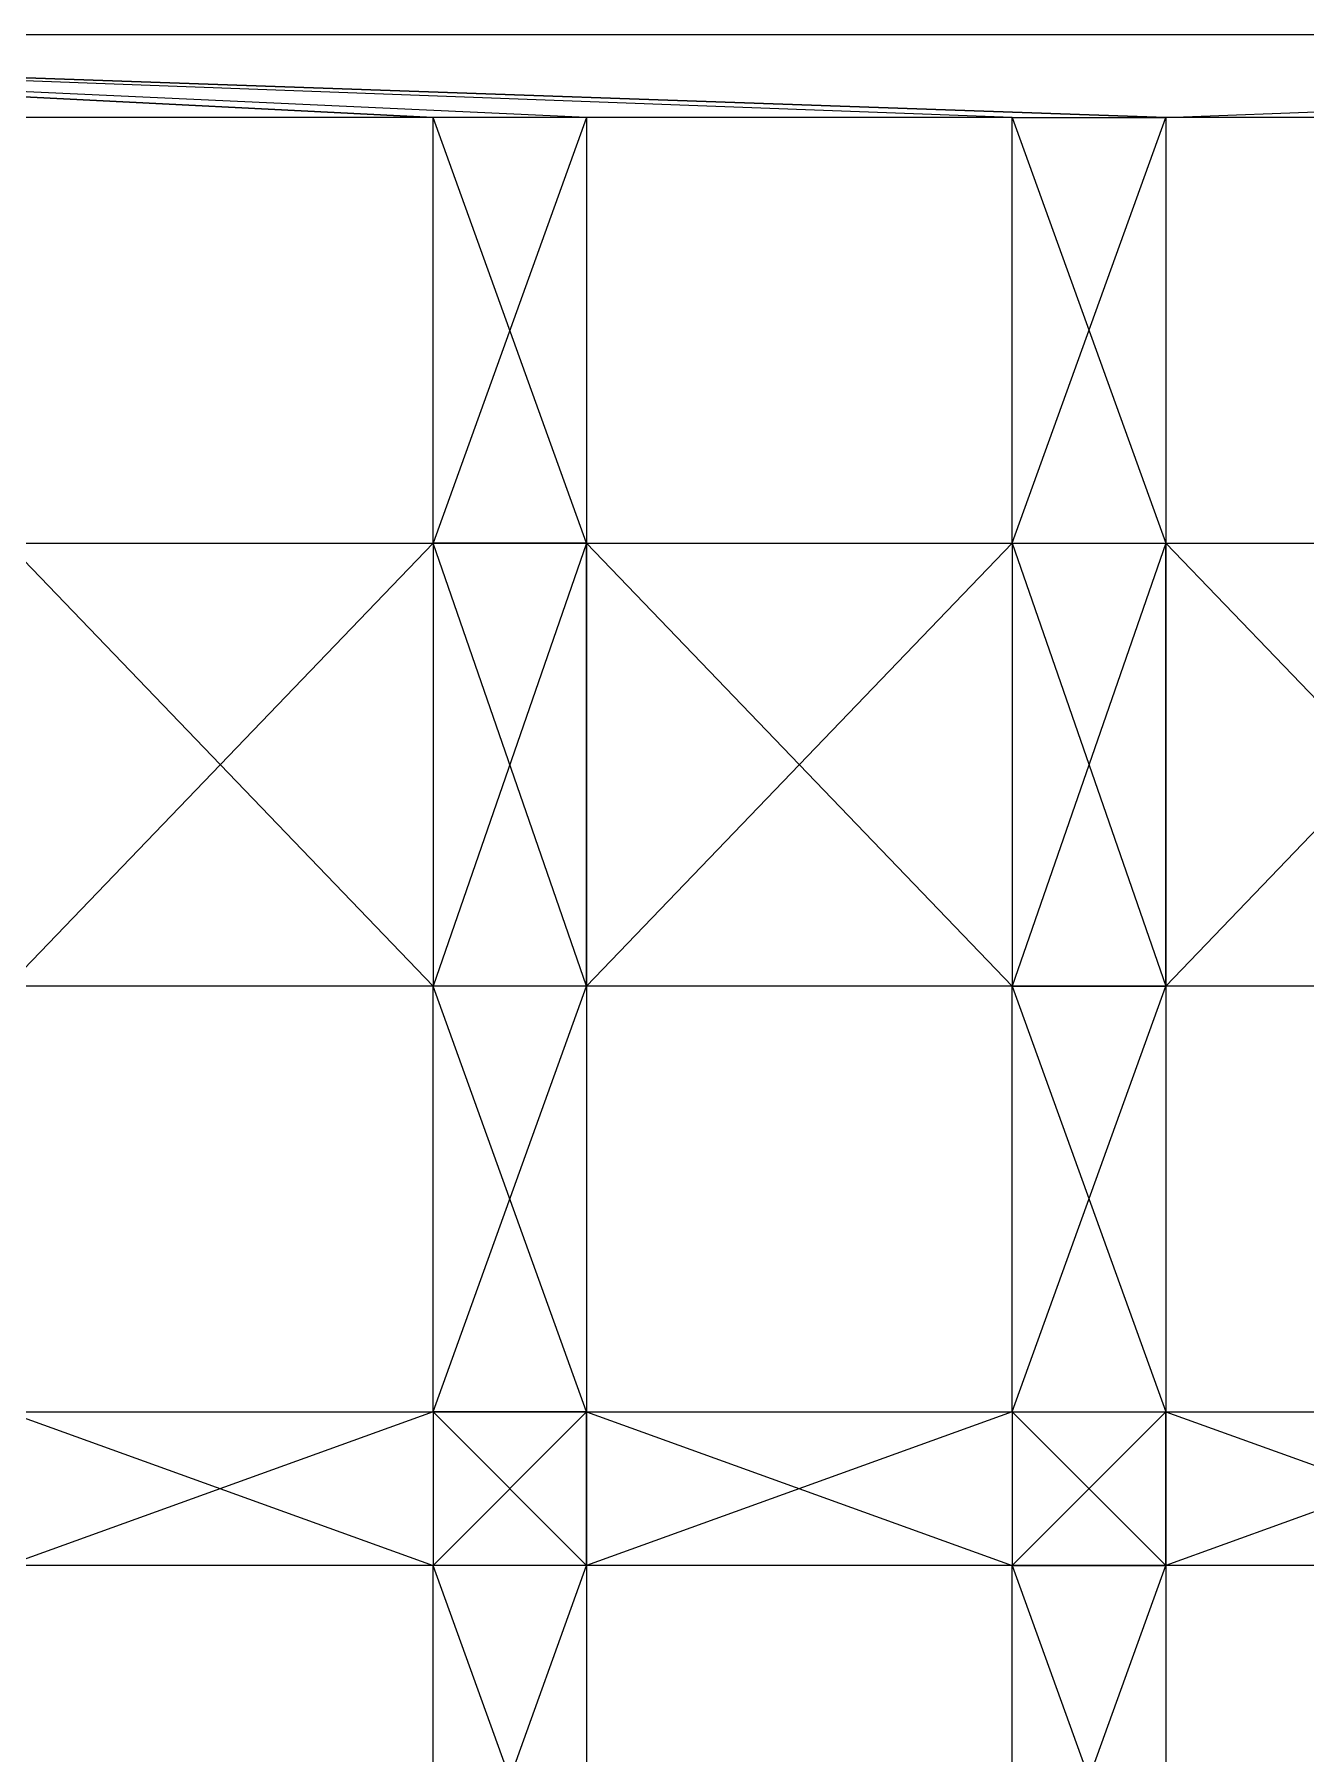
# Model space of a CAD drawing. Extents: x 0 to 157, y -131 to -5.
# Drawn here: x 44.9 to 85.2, y -59.2 to -4.6 of the extents above; entities that cross this region are included whole.
import ezdxf

# ---------------------------------------------------------------- set-up
doc = ezdxf.new("R2010")
doc.units = 0
doc.layers.add('NewKeebPlate_v2001', color=7, linetype='CONTINUOUS')

msp = doc.modelspace()

# ---------------------------------------------------------------- linework, layer by layer
at = {"layer": 'NewKeebPlate_v2001'}
for p, q in [((4.83269, -4.62484), (80.7394, -7.25754)), ((75.8696, -7.25754), (4.83269, -4.62484)), ((62.3689, -7.25754), (4.83269, -4.62484)), ((75.8696, -7.25754), (4.83269, -4.62484)), ((57.4991, -7.25754), (4.83269, -4.62484)), ((62.3689, -7.25754), (4.83269, -4.62484)), ((57.4991, -7.25754), (4.83269, -4.62484)), ((4.83269, -4.62484), (80.7394, -7.25754)), ((4.83269, -4.62484), (152.265, -4.62484)), ((4.83269, -4.62484), (152.265, -4.62484)), ((4.83269, -4.62484), (152.265, -4.62484, 1.5)), ((4.83269, -4.62484, 1.5), (152.265, -4.62484, 1.5)), ((4.83269, -4.62484), (152.265, -4.62484, 1.5)), ((4.83269, -4.62484, 1.5), (57.4991, -7.25754, 1.5)), ((62.3689, -7.25754, 1.5), (4.83269, -4.62484, 1.5)), ((75.8696, -7.25754, 1.5), (4.83269, -4.62484, 1.5)), ((62.3689, -7.25754, 1.5), (4.83269, -4.62484, 1.5)), ((80.7394, -7.25754, 1.5), (4.83269, -4.62484, 1.5)), ((75.8696, -7.25754, 1.5), (4.83269, -4.62484, 1.5)), ((4.83269, -4.62484, 1.5), (152.265, -4.62484, 1.5)), ((80.7394, -7.25754, 1.5), (4.83269, -4.62484, 1.5)), ((4.83269, -4.62484, 1.5), (57.4991, -7.25754, 1.5)), ((80.7394, -7.25754), (152.265, -4.62484)), ((80.7394, -7.25754), (152.265, -4.62484)), ((80.7394, -7.25754, 1.5), (152.265, -4.62484, 1.5)), ((80.7394, -7.25754, 1.5), (152.265, -4.62484, 1.5)), ((57.4991, -7.25754), (43.9985, -7.25754)), ((57.4991, -7.25754), (43.9985, -7.25754)), ((57.4991, -7.25754), (43.9985, -7.25754, 1.5)), ((57.4991, -7.25754, 1.5), (43.9985, -7.25754, 1.5)), ((57.4991, -7.25754), (43.9985, -7.25754, 1.5)), ((57.4991, -7.25754, 1.5), (43.9985, -7.25754, 1.5)), ((62.3689, -7.25754), (57.4991, -7.25754)), ((57.4991, -20.7581), (57.4991, -7.25754)), ((62.3689, -7.25754), (57.4991, -7.25754)), ((62.3689, -7.25754), (57.4991, -20.7581)), ((62.3689, -7.25754), (57.4991, -20.7581)), ((57.4991, -7.25754, 1.5), (57.4991, -7.25754)), ((57.4991, -20.7581), (57.4991, -7.25754)), ((57.4991, -20.7581), (57.4991, -7.25754, 1.5)), ((57.4991, -20.7581, 1.5), (57.4991, -7.25754, 1.5)), ((57.4991, -20.7581), (57.4991, -7.25754, 1.5)), ((57.4991, -7.25754, 1.5), (57.4991, -7.25754)), ((57.4991, -20.7581, 1.5), (57.4991, -7.25754, 1.5)), ((62.3689, -20.7581, 1.5), (57.4991, -7.25754, 1.5)), ((62.3689, -7.25754, 1.5), (57.4991, -7.25754, 1.5)), ((62.3689, -20.7581, 1.5), (57.4991, -7.25754, 1.5)), ((62.3689, -7.25754, 1.5), (57.4991, -7.25754, 1.5)), ((75.8696, -7.25754), (62.3689, -7.25754)), ((62.3689, -7.25754), (62.3689, -20.7581)), ((62.3689, -7.25754), (62.3689, -20.7581)), ((62.3689, -7.25754), (62.3689, -20.7581, 1.5)), ((62.3689, -7.25754, 1.5), (62.3689, -20.7581, 1.5)), ((62.3689, -7.25754), (62.3689, -20.7581, 1.5)), ((62.3689, -7.25754), (62.3689, -7.25754, 1.5)), ((62.3689, -7.25754), (62.3689, -7.25754, 1.5)), ((75.8696, -7.25754), (62.3689, -7.25754)), ((75.8696, -7.25754), (62.3689, -7.25754, 1.5)), ((75.8696, -7.25754, 1.5), (62.3689, -7.25754, 1.5)), ((75.8696, -7.25754), (62.3689, -7.25754, 1.5)), ((62.3689, -7.25754, 1.5), (62.3689, -20.7581, 1.5)), ((75.8696, -7.25754, 1.5), (62.3689, -7.25754, 1.5)), ((75.8696, -20.7581), (80.7394, -7.25754)), ((75.8696, -7.25754), (80.7394, -7.25754)), ((75.8696, -20.7581), (80.7394, -7.25754)), ((75.8696, -20.7581), (75.8696, -7.25754)), ((75.8696, -7.25754), (80.7394, -7.25754)), ((75.8696, -7.25754, 1.5), (75.8696, -7.25754)), ((75.8696, -20.7581), (75.8696, -7.25754)), ((75.8696, -20.7581), (75.8696, -7.25754, 1.5)), ((75.8696, -20.7581, 1.5), (75.8696, -7.25754, 1.5)), ((75.8696, -20.7581), (75.8696, -7.25754, 1.5)), ((75.8696, -7.25754, 1.5), (75.8696, -7.25754)), ((75.8696, -7.25754, 1.5), (80.7394, -7.25754, 1.5)), ((75.8696, -7.25754, 1.5), (80.7394, -7.25754, 1.5)), ((75.8696, -7.25754, 1.5), (80.7394, -20.7581, 1.5)), ((75.8696, -7.25754, 1.5), (80.7394, -20.7581, 1.5)), ((75.8696, -20.7581, 1.5), (75.8696, -7.25754, 1.5)), ((94.24, -7.25754), (80.7394, -7.25754)), ((80.7394, -7.25754), (80.7394, -20.7581)), ((80.7394, -7.25754), (80.7394, -20.7581)), ((80.7394, -7.25754), (80.7394, -20.7581, 1.5)), ((80.7394, -7.25754, 1.5), (80.7394, -20.7581, 1.5)), ((80.7394, -7.25754), (80.7394, -20.7581, 1.5)), ((80.7394, -7.25754), (80.7394, -7.25754, 1.5)), ((80.7394, -7.25754), (80.7394, -7.25754, 1.5)), ((94.24, -7.25754), (80.7394, -7.25754)), ((94.24, -7.25754), (80.7394, -7.25754, 1.5)), ((94.24, -7.25754, 1.5), (80.7394, -7.25754, 1.5)), ((94.24, -7.25754), (80.7394, -7.25754, 1.5)), ((80.7394, -7.25754, 1.5), (80.7394, -20.7581, 1.5)), ((94.24, -7.25754, 1.5), (80.7394, -7.25754, 1.5)), ((43.9985, -34.8132), (57.4991, -20.7581)), ((43.9985, -20.7581), (57.4991, -20.7581)), ((43.9985, -34.8132), (57.4991, -20.7581)), ((43.9985, -20.7581), (57.4991, -20.7581)), ((43.9985, -20.7581), (57.4991, -20.7581, 1.5)), ((43.9985, -20.7581, 1.5), (57.4991, -20.7581, 1.5)), ((43.9985, -20.7581), (57.4991, -20.7581, 1.5)), ((57.4991, -34.8132, 1.5), (43.9985, -20.7581, 1.5)), ((43.9985, -20.7581, 1.5), (57.4991, -20.7581, 1.5)), ((57.4991, -34.8132, 1.5), (43.9985, -20.7581, 1.5)), ((57.4991, -20.7581), (57.4991, -34.8132)), ((62.3689, -20.7581), (57.4991, -34.8132)), ((57.4991, -20.7581), (57.4991, -34.8132)), ((57.4991, -20.7581), (62.3689, -20.7581)), ((62.3689, -20.7581), (57.4991, -34.8132)), ((57.4991, -20.7581), (62.3689, -20.7581)), ((57.4991, -20.7581, 1.5), (57.4991, -20.7581)), ((57.4991, -20.7581, 1.5), (57.4991, -20.7581)), ((57.4991, -20.7581, 1.5), (57.4991, -34.8132, 1.5)), ((62.3689, -34.8132, 1.5), (57.4991, -20.7581, 1.5)), ((62.3689, -20.7581, 1.5), (57.4991, -20.7581, 1.5)), ((62.3689, -34.8132, 1.5), (57.4991, -20.7581, 1.5)), ((62.3689, -20.7581, 1.5), (57.4991, -20.7581, 1.5)), ((57.4991, -20.7581, 1.5), (57.4991, -34.8132, 1.5)), ((62.3689, -20.7581), (62.3689, -34.8132)), ((75.8696, -20.7581), (62.3689, -34.8132)), ((62.3689, -20.7581), (62.3689, -34.8132)), ((62.3689, -20.7581), (75.8696, -20.7581)), ((75.8696, -20.7581), (62.3689, -34.8132)), ((62.3689, -20.7581, 1.5), (62.3689, -20.7581)), ((62.3689, -20.7581), (75.8696, -20.7581)), ((62.3689, -20.7581), (75.8696, -20.7581, 1.5)), ((62.3689, -20.7581, 1.5), (75.8696, -20.7581, 1.5)), ((62.3689, -20.7581), (75.8696, -20.7581, 1.5)), ((62.3689, -20.7581, 1.5), (62.3689, -20.7581)), ((62.3689, -34.8132, 1.5), (62.3689, -20.7581, 1.5)), ((62.3689, -20.7581, 1.5), (75.8696, -20.7581, 1.5)), ((62.3689, -20.7581, 1.5), (75.8696, -34.8132, 1.5)), ((62.3689, -20.7581, 1.5), (75.8696, -34.8132, 1.5)), ((62.3689, -34.8132, 1.5), (62.3689, -20.7581, 1.5)), ((75.8696, -20.7581), (75.8696, -34.8132)), ((80.7394, -20.7581), (75.8696, -34.8132)), ((75.8696, -20.7581), (75.8696, -34.8132)), ((75.8696, -20.7581), (80.7394, -20.7581)), ((80.7394, -20.7581), (75.8696, -34.8132)), ((75.8696, -20.7581), (80.7394, -20.7581)), ((75.8696, -20.7581, 1.5), (75.8696, -20.7581)), ((75.8696, -20.7581, 1.5), (75.8696, -20.7581)), ((75.8696, -20.7581, 1.5), (80.7394, -20.7581, 1.5)), ((75.8696, -20.7581, 1.5), (80.7394, -20.7581, 1.5)), ((75.8696, -20.7581, 1.5), (80.7394, -34.8132, 1.5)), ((75.8696, -20.7581, 1.5), (80.7394, -34.8132, 1.5)), ((75.8696, -20.7581, 1.5), (75.8696, -34.8132, 1.5)), ((75.8696, -20.7581, 1.5), (75.8696, -34.8132, 1.5)), ((80.7394, -20.7581), (80.7394, -34.8132)), ((94.24, -20.7581), (80.7394, -34.8132)), ((80.7394, -20.7581), (80.7394, -34.8132)), ((80.7394, -20.7581), (94.24, -20.7581)), ((94.24, -20.7581), (80.7394, -34.8132)), ((80.7394, -20.7581, 1.5), (80.7394, -20.7581)), ((80.7394, -20.7581), (94.24, -20.7581)), ((80.7394, -20.7581), (94.24, -20.7581, 1.5)), ((80.7394, -20.7581, 1.5), (94.24, -20.7581, 1.5)), ((80.7394, -20.7581), (94.24, -20.7581, 1.5)), ((80.7394, -20.7581, 1.5), (80.7394, -20.7581)), ((80.7394, -34.8132, 1.5), (80.7394, -20.7581, 1.5)), ((80.7394, -20.7581, 1.5), (94.24, -20.7581, 1.5)), ((80.7394, -20.7581, 1.5), (94.24, -34.8132, 1.5)), ((80.7394, -20.7581, 1.5), (94.24, -34.8132, 1.5)), ((80.7394, -34.8132, 1.5), (80.7394, -20.7581, 1.5)), ((57.4991, -34.8132), (43.9985, -34.8132)), ((57.4991, -34.8132), (43.9985, -34.8132)), ((57.4991, -34.8132), (43.9985, -34.8132, 1.5)), ((57.4991, -34.8132, 1.5), (43.9985, -34.8132, 1.5)), ((57.4991, -34.8132), (43.9985, -34.8132, 1.5)), ((57.4991, -34.8132, 1.5), (43.9985, -34.8132, 1.5)), ((62.3689, -34.8132), (57.4991, -34.8132)), ((62.3689, -34.8132), (57.4991, -34.8132)), ((57.4991, -48.3139), (62.3689, -34.8132)), ((57.4991, -48.3139), (57.4991, -34.8132)), ((57.4991, -48.3139), (62.3689, -34.8132)), ((57.4991, -34.8132, 1.5), (57.4991, -34.8132)), ((57.4991, -48.3139), (57.4991, -34.8132)), ((57.4991, -48.3139), (57.4991, -34.8132, 1.5)), ((57.4991, -48.3139, 1.5), (57.4991, -34.8132, 1.5)), ((57.4991, -48.3139), (57.4991, -34.8132, 1.5)), ((57.4991, -34.8132, 1.5), (57.4991, -34.8132)), ((57.4991, -48.3139, 1.5), (57.4991, -34.8132, 1.5)), ((62.3689, -48.3139, 1.5), (57.4991, -34.8132, 1.5)), ((62.3689, -34.8132, 1.5), (57.4991, -34.8132, 1.5)), ((62.3689, -48.3139, 1.5), (57.4991, -34.8132, 1.5)), ((62.3689, -34.8132, 1.5), (57.4991, -34.8132, 1.5)), ((75.8696, -34.8132), (62.3689, -34.8132)), ((62.3689, -34.8132), (62.3689, -48.3139)), ((62.3689, -34.8132), (62.3689, -48.3139)), ((62.3689, -34.8132), (62.3689, -48.3139, 1.5)), ((62.3689, -34.8132, 1.5), (62.3689, -48.3139, 1.5)), ((62.3689, -34.8132), (62.3689, -48.3139, 1.5)), ((62.3689, -34.8132), (62.3689, -34.8132, 1.5)), ((62.3689, -34.8132), (62.3689, -34.8132, 1.5)), ((75.8696, -34.8132), (62.3689, -34.8132)), ((75.8696, -34.8132), (62.3689, -34.8132, 1.5)), ((75.8696, -34.8132, 1.5), (62.3689, -34.8132, 1.5)), ((75.8696, -34.8132), (62.3689, -34.8132, 1.5)), ((62.3689, -34.8132, 1.5), (62.3689, -48.3139, 1.5)), ((75.8696, -34.8132, 1.5), (62.3689, -34.8132, 1.5)), ((80.7394, -34.8132), (75.8696, -34.8132)), ((75.8696, -48.3139), (80.7394, -34.8132)), ((80.7394, -34.8132), (75.8696, -34.8132)), ((75.8696, -48.3139), (80.7394, -34.8132)), ((75.8696, -48.3139), (75.8696, -34.8132)), ((75.8696, -34.8132, 1.5), (75.8696, -34.8132)), ((75.8696, -48.3139), (75.8696, -34.8132)), ((75.8696, -48.3139), (75.8696, -34.8132, 1.5)), ((75.8696, -48.3139, 1.5), (75.8696, -34.8132, 1.5)), ((75.8696, -48.3139), (75.8696, -34.8132, 1.5)), ((75.8696, -34.8132, 1.5), (75.8696, -34.8132)), ((75.8696, -34.8132, 1.5), (80.7394, -34.8132, 1.5)), ((75.8696, -34.8132, 1.5), (80.7394, -34.8132, 1.5)), ((75.8696, -34.8132, 1.5), (80.7394, -48.3139, 1.5)), ((75.8696, -34.8132, 1.5), (80.7394, -48.3139, 1.5)), ((75.8696, -48.3139, 1.5), (75.8696, -34.8132, 1.5)), ((94.24, -34.8132), (80.7394, -34.8132)), ((80.7394, -34.8132), (80.7394, -48.3139)), ((80.7394, -34.8132), (80.7394, -48.3139)), ((80.7394, -34.8132), (80.7394, -48.3139, 1.5)), ((80.7394, -34.8132, 1.5), (80.7394, -48.3139, 1.5)), ((80.7394, -34.8132), (80.7394, -48.3139, 1.5)), ((80.7394, -34.8132), (80.7394, -34.8132, 1.5)), ((80.7394, -34.8132), (80.7394, -34.8132, 1.5)), ((94.24, -34.8132), (80.7394, -34.8132)), ((94.24, -34.8132), (80.7394, -34.8132, 1.5)), ((94.24, -34.8132, 1.5), (80.7394, -34.8132, 1.5)), ((94.24, -34.8132), (80.7394, -34.8132, 1.5)), ((80.7394, -34.8132, 1.5), (80.7394, -48.3139, 1.5)), ((94.24, -34.8132, 1.5), (80.7394, -34.8132, 1.5)), ((57.4991, -48.3139), (43.9985, -53.1837)), ((43.9985, -48.3139), (57.4991, -48.3139)), ((57.4991, -48.3139), (43.9985, -53.1837)), ((43.9985, -48.3139), (57.4991, -48.3139)), ((43.9985, -48.3139), (57.4991, -48.3139, 1.5)), ((43.9985, -48.3139, 1.5), (57.4991, -48.3139, 1.5)), ((43.9985, -48.3139), (57.4991, -48.3139, 1.5)), ((43.9985, -48.3139, 1.5), (57.4991, -48.3139, 1.5)), ((43.9985, -48.3139, 1.5), (57.4991, -53.1837, 1.5)), ((43.9985, -48.3139, 1.5), (57.4991, -53.1837, 1.5)), ((57.4991, -48.3139), (57.4991, -53.1837)), ((62.3689, -48.3139), (57.4991, -53.1837)), ((57.4991, -48.3139), (57.4991, -53.1837)), ((57.4991, -48.3139), (62.3689, -48.3139)), ((62.3689, -48.3139), (57.4991, -53.1837)), ((57.4991, -48.3139), (62.3689, -48.3139)), ((57.4991, -48.3139, 1.5), (57.4991, -48.3139)), ((57.4991, -48.3139, 1.5), (57.4991, -48.3139)), ((57.4991, -48.3139, 1.5), (57.4991, -53.1837, 1.5)), ((62.3689, -53.1837, 1.5), (57.4991, -48.3139, 1.5)), ((62.3689, -48.3139, 1.5), (57.4991, -48.3139, 1.5)), ((62.3689, -53.1837, 1.5), (57.4991, -48.3139, 1.5)), ((62.3689, -48.3139, 1.5), (57.4991, -48.3139, 1.5)), ((57.4991, -48.3139, 1.5), (57.4991, -53.1837, 1.5)), ((62.3689, -48.3139), (62.3689, -53.1837)), ((75.8696, -48.3139), (62.3689, -53.1837)), ((62.3689, -48.3139), (62.3689, -53.1837)), ((62.3689, -48.3139), (75.8696, -48.3139)), ((75.8696, -48.3139), (62.3689, -53.1837)), ((62.3689, -48.3139, 1.5), (62.3689, -48.3139)), ((62.3689, -48.3139), (75.8696, -48.3139)), ((62.3689, -48.3139), (75.8696, -48.3139, 1.5)), ((62.3689, -48.3139, 1.5), (75.8696, -48.3139, 1.5)), ((62.3689, -48.3139), (75.8696, -48.3139, 1.5)), ((62.3689, -48.3139, 1.5), (62.3689, -48.3139)), ((62.3689, -53.1837, 1.5), (62.3689, -48.3139, 1.5)), ((62.3689, -48.3139, 1.5), (75.8696, -48.3139, 1.5)), ((62.3689, -48.3139, 1.5), (75.8696, -53.1837, 1.5)), ((62.3689, -48.3139, 1.5), (75.8696, -53.1837, 1.5)), ((62.3689, -53.1837, 1.5), (62.3689, -48.3139, 1.5)), ((75.8696, -48.3139), (75.8696, -53.1837)), ((80.7394, -48.3139), (75.8696, -53.1837)), ((75.8696, -48.3139), (75.8696, -53.1837)), ((75.8696, -48.3139), (80.7394, -48.3139)), ((80.7394, -48.3139), (75.8696, -53.1837)), ((75.8696, -48.3139), (80.7394, -48.3139)), ((75.8696, -48.3139, 1.5), (75.8696, -48.3139)), ((75.8696, -48.3139, 1.5), (75.8696, -48.3139)), ((75.8696, -48.3139, 1.5), (80.7394, -48.3139, 1.5)), ((75.8696, -48.3139, 1.5), (80.7394, -48.3139, 1.5)), ((75.8696, -48.3139, 1.5), (80.7394, -53.1837, 1.5)), ((75.8696, -48.3139, 1.5), (80.7394, -53.1837, 1.5)), ((75.8696, -48.3139, 1.5), (75.8696, -53.1837, 1.5)), ((75.8696, -48.3139, 1.5), (75.8696, -53.1837, 1.5)), ((80.7394, -48.3139), (80.7394, -53.1837)), ((94.24, -48.3139), (80.7394, -53.1837)), ((80.7394, -48.3139), (80.7394, -53.1837)), ((80.7394, -48.3139), (94.24, -48.3139)), ((94.24, -48.3139), (80.7394, -53.1837)), ((80.7394, -48.3139, 1.5), (80.7394, -48.3139)), ((80.7394, -48.3139), (94.24, -48.3139)), ((80.7394, -48.3139), (94.24, -48.3139, 1.5)), ((80.7394, -48.3139, 1.5), (94.24, -48.3139, 1.5)), ((80.7394, -48.3139), (94.24, -48.3139, 1.5)), ((80.7394, -48.3139, 1.5), (80.7394, -48.3139)), ((80.7394, -53.1837, 1.5), (80.7394, -48.3139, 1.5)), ((80.7394, -48.3139, 1.5), (94.24, -48.3139, 1.5)), ((80.7394, -48.3139, 1.5), (94.24, -53.1837, 1.5)), ((80.7394, -48.3139, 1.5), (94.24, -53.1837, 1.5)), ((80.7394, -53.1837, 1.5), (80.7394, -48.3139, 1.5)), ((57.4991, -53.1837), (43.9985, -53.1837)), ((57.4991, -53.1837), (43.9985, -53.1837)), ((57.4991, -53.1837), (43.9985, -53.1837, 1.5)), ((57.4991, -53.1837, 1.5), (43.9985, -53.1837, 1.5)), ((57.4991, -53.1837), (43.9985, -53.1837, 1.5)), ((57.4991, -53.1837, 1.5), (43.9985, -53.1837, 1.5)), ((62.3689, -53.1837), (57.4991, -53.1837)), ((57.4991, -66.6843), (62.3689, -53.1837)), ((62.3689, -53.1837), (57.4991, -53.1837)), ((57.4991, -66.6843), (62.3689, -53.1837)), ((57.4991, -66.6843), (57.4991, -53.1837)), ((57.4991, -53.1837, 1.5), (57.4991, -53.1837)), ((57.4991, -66.6843), (57.4991, -53.1837)), ((57.4991, -66.6843), (57.4991, -53.1837, 1.5)), ((57.4991, -66.6843, 1.5), (57.4991, -53.1837, 1.5)), ((57.4991, -66.6843), (57.4991, -53.1837, 1.5)), ((57.4991, -53.1837, 1.5), (57.4991, -53.1837)), ((57.4991, -66.6843, 1.5), (57.4991, -53.1837, 1.5)), ((62.3689, -66.6843, 1.5), (57.4991, -53.1837, 1.5)), ((62.3689, -53.1837, 1.5), (57.4991, -53.1837, 1.5)), ((62.3689, -66.6843, 1.5), (57.4991, -53.1837, 1.5)), ((62.3689, -53.1837, 1.5), (57.4991, -53.1837, 1.5)), ((75.8696, -53.1837), (62.3689, -53.1837)), ((62.3689, -53.1837), (62.3689, -66.6843)), ((62.3689, -53.1837), (62.3689, -66.6843)), ((62.3689, -53.1837), (62.3689, -66.6843, 1.5)), ((62.3689, -53.1837, 1.5), (62.3689, -66.6843, 1.5)), ((62.3689, -53.1837), (62.3689, -66.6843, 1.5)), ((62.3689, -53.1837), (62.3689, -53.1837, 1.5)), ((62.3689, -53.1837), (62.3689, -53.1837, 1.5)), ((75.8696, -53.1837), (62.3689, -53.1837)), ((75.8696, -53.1837), (62.3689, -53.1837, 1.5)), ((75.8696, -53.1837, 1.5), (62.3689, -53.1837, 1.5)), ((75.8696, -53.1837), (62.3689, -53.1837, 1.5)), ((62.3689, -53.1837, 1.5), (62.3689, -66.6843, 1.5)), ((75.8696, -53.1837, 1.5), (62.3689, -53.1837, 1.5)), ((80.7394, -53.1837), (75.8696, -53.1837)), ((75.8696, -66.6843), (80.7394, -53.1837)), ((80.7394, -53.1837), (75.8696, -53.1837)), ((75.8696, -66.6843), (80.7394, -53.1837)), ((75.8696, -66.6843), (75.8696, -53.1837)), ((75.8696, -53.1837, 1.5), (75.8696, -53.1837)), ((75.8696, -66.6843), (75.8696, -53.1837)), ((75.8696, -66.6843), (75.8696, -53.1837, 1.5)), ((75.8696, -66.6843, 1.5), (75.8696, -53.1837, 1.5)), ((75.8696, -66.6843), (75.8696, -53.1837, 1.5)), ((75.8696, -53.1837, 1.5), (75.8696, -53.1837)), ((75.8696, -53.1837, 1.5), (80.7394, -53.1837, 1.5)), ((75.8696, -53.1837, 1.5), (80.7394, -53.1837, 1.5)), ((75.8696, -53.1837, 1.5), (80.7394, -66.6843, 1.5)), ((75.8696, -53.1837, 1.5), (80.7394, -66.6843, 1.5)), ((75.8696, -66.6843, 1.5), (75.8696, -53.1837, 1.5)), ((94.24, -53.1837), (80.7394, -53.1837)), ((80.7394, -53.1837), (80.7394, -66.6843)), ((80.7394, -53.1837), (80.7394, -66.6843)), ((80.7394, -53.1837), (80.7394, -66.6843, 1.5)), ((80.7394, -53.1837, 1.5), (80.7394, -66.6843, 1.5)), ((80.7394, -53.1837), (80.7394, -66.6843, 1.5)), ((80.7394, -53.1837), (80.7394, -53.1837, 1.5)), ((80.7394, -53.1837), (80.7394, -53.1837, 1.5)), ((94.24, -53.1837), (80.7394, -53.1837)), ((94.24, -53.1837), (80.7394, -53.1837, 1.5)), ((94.24, -53.1837, 1.5), (80.7394, -53.1837, 1.5)), ((94.24, -53.1837), (80.7394, -53.1837, 1.5)), ((80.7394, -53.1837, 1.5), (80.7394, -66.6843, 1.5)), ((94.24, -53.1837, 1.5), (80.7394, -53.1837, 1.5))]:
    msp.add_line(p, q, dxfattribs=at)

doc.saveas('drawing.dxf')
